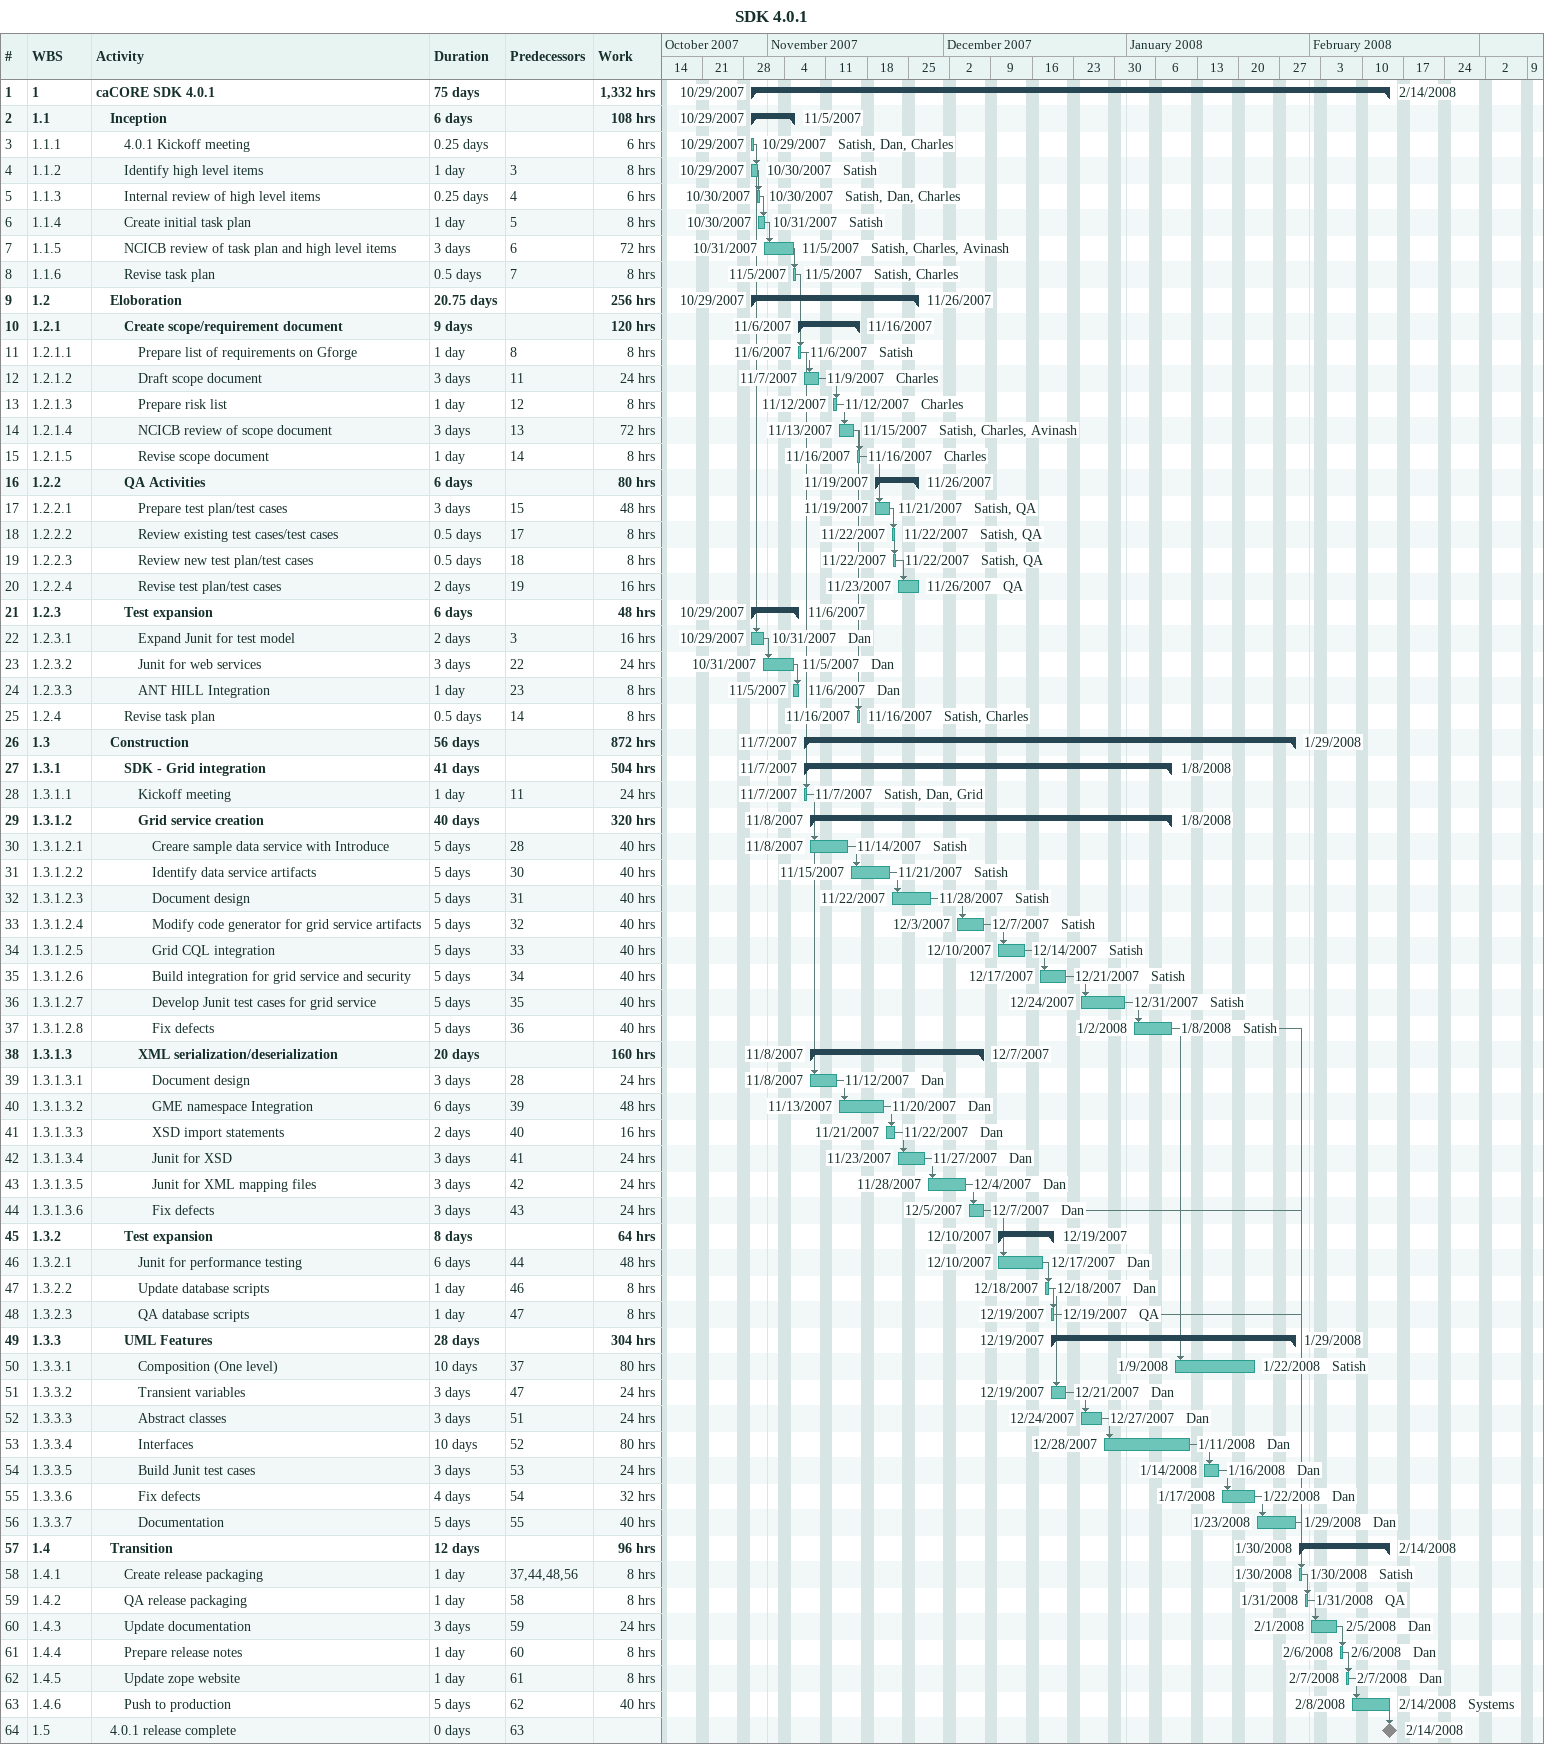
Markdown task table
SDK 4.0.1

| ID | WBS | Task | Duration | Start | Finish | Predecessors | Resources | Work (h) |
|---|---|---|---|---|---|---|---|---|
| 1 | 1 | **caCORE SDK 4.0.1** | 75d | 2007-10-29 | 2008-02-14 |  |  | 1332 |
| 2 | 1.1 | **Inception** | 6d | 2007-10-29 | 2007-11-05 |  |  | 108 |
| 3 | 1.1.1 | 4.0.1 Kickoff meeting | 0.25d | 2007-10-29 | 2007-10-29 |  | Satish, Dan, Charles | 6 |
| 4 | 1.1.2 | Identify high level items | 1d | 2007-10-29 | 2007-10-30 | 3 | Satish | 8 |
| 5 | 1.1.3 | Internal review of high level items | 0.25d | 2007-10-30 | 2007-10-30 | 4 | Satish, Dan, Charles | 6 |
| 6 | 1.1.4 | Create initial task plan | 1d | 2007-10-30 | 2007-10-31 | 5 | Satish | 8 |
| 7 | 1.1.5 | NCICB review of task plan and high level items | 3d | 2007-10-31 | 2007-11-05 | 6 | Satish, Charles, Avinash | 72 |
| 8 | 1.1.6 | Revise task plan | 0.5d | 2007-11-05 | 2007-11-05 | 7 | Satish, Charles | 8 |
| 9 | 1.2 | **Eloboration** | 20.75d | 2007-10-29 | 2007-11-26 |  |  | 256 |
| 10 | 1.2.1 | **Create scope/requirement document** | 9d | 2007-11-06 | 2007-11-16 |  |  | 120 |
| 11 | 1.2.1.1 | Prepare list of requirements on Gforge | 1d | 2007-11-06 | 2007-11-06 | 8 | Satish | 8 |
| 12 | 1.2.1.2 | Draft scope document | 3d | 2007-11-07 | 2007-11-09 | 11 | Charles | 24 |
| 13 | 1.2.1.3 | Prepare risk list | 1d | 2007-11-12 | 2007-11-12 | 12 | Charles | 8 |
| 14 | 1.2.1.4 | NCICB review of scope document | 3d | 2007-11-13 | 2007-11-15 | 13 | Satish, Charles, Avinash | 72 |
| 15 | 1.2.1.5 | Revise scope document | 1d | 2007-11-16 | 2007-11-16 | 14 | Charles | 8 |
| 16 | 1.2.2 | **QA Activities** | 6d | 2007-11-19 | 2007-11-26 |  |  | 80 |
| 17 | 1.2.2.1 | Prepare test plan/test cases | 3d | 2007-11-19 | 2007-11-21 | 15 | Satish, QA | 48 |
| 18 | 1.2.2.2 | Review existing test cases/test cases | 0.5d | 2007-11-22 | 2007-11-22 | 17 | Satish, QA | 8 |
| 19 | 1.2.2.3 | Review new test plan/test cases | 0.5d | 2007-11-22 | 2007-11-22 | 18 | Satish, QA | 8 |
| 20 | 1.2.2.4 | Revise test plan/test cases | 2d | 2007-11-23 | 2007-11-26 | 19 | QA | 16 |
| 21 | 1.2.3 | **Test expansion** | 6d | 2007-10-29 | 2007-11-06 |  |  | 48 |
| 22 | 1.2.3.1 | Expand Junit for test model | 2d | 2007-10-29 | 2007-10-31 | 3 | Dan | 16 |
| 23 | 1.2.3.2 | Junit for web services | 3d | 2007-10-31 | 2007-11-05 | 22 | Dan | 24 |
| 24 | 1.2.3.3 | ANT HILL Integration | 1d | 2007-11-05 | 2007-11-06 | 23 | Dan | 8 |
| 25 | 1.2.4 | Revise task plan | 0.5d | 2007-11-16 | 2007-11-16 | 14 | Satish, Charles | 8 |
| 26 | 1.3 | **Construction** | 56d | 2007-11-07 | 2008-01-29 |  |  | 872 |
| 27 | 1.3.1 | **SDK - Grid integration** | 41d | 2007-11-07 | 2008-01-08 |  |  | 504 |
| 28 | 1.3.1.1 | Kickoff meeting | 1d | 2007-11-07 | 2007-11-07 | 11 | Satish, Dan, Grid | 24 |
| 29 | 1.3.1.2 | **Grid service creation** | 40d | 2007-11-08 | 2008-01-08 |  |  | 320 |
| 30 | 1.3.1.2.1 | Creare sample data service with Introduce | 5d | 2007-11-08 | 2007-11-14 | 28 | Satish | 40 |
| 31 | 1.3.1.2.2 | Identify data service artifacts | 5d | 2007-11-15 | 2007-11-21 | 30 | Satish | 40 |
| 32 | 1.3.1.2.3 | Document design | 5d | 2007-11-22 | 2007-11-28 | 31 | Satish | 40 |
| 33 | 1.3.1.2.4 | Modify code generator for grid service artifacts | 5d | 2007-12-03 | 2007-12-07 | 32 | Satish | 40 |
| 34 | 1.3.1.2.5 | Grid CQL integration | 5d | 2007-12-10 | 2007-12-14 | 33 | Satish | 40 |
| 35 | 1.3.1.2.6 | Build integration for grid service and security | 5d | 2007-12-17 | 2007-12-21 | 34 | Satish | 40 |
| 36 | 1.3.1.2.7 | Develop Junit test cases for grid service | 5d | 2007-12-24 | 2007-12-31 | 35 | Satish | 40 |
| 37 | 1.3.1.2.8 | Fix defects | 5d | 2008-01-02 | 2008-01-08 | 36 | Satish | 40 |
| 38 | 1.3.1.3 | **XML serialization/deserialization** | 20d | 2007-11-08 | 2007-12-07 |  |  | 160 |
| 39 | 1.3.1.3.1 | Document design | 3d | 2007-11-08 | 2007-11-12 | 28 | Dan | 24 |
| 40 | 1.3.1.3.2 | GME namespace Integration | 6d | 2007-11-13 | 2007-11-20 | 39 | Dan | 48 |
| 41 | 1.3.1.3.3 | XSD import statements | 2d | 2007-11-21 | 2007-11-22 | 40 | Dan | 16 |
| 42 | 1.3.1.3.4 | Junit for XSD | 3d | 2007-11-23 | 2007-11-27 | 41 | Dan | 24 |
| 43 | 1.3.1.3.5 | Junit for XML mapping files | 3d | 2007-11-28 | 2007-12-04 | 42 | Dan | 24 |
| 44 | 1.3.1.3.6 | Fix defects | 3d | 2007-12-05 | 2007-12-07 | 43 | Dan | 24 |
| 45 | 1.3.2 | **Test expansion** | 8d | 2007-12-10 | 2007-12-19 |  |  | 64 |
| 46 | 1.3.2.1 | Junit for performance testing | 6d | 2007-12-10 | 2007-12-17 | 44 | Dan | 48 |
| 47 | 1.3.2.2 | Update database scripts | 1d | 2007-12-18 | 2007-12-18 | 46 | Dan | 8 |
| 48 | 1.3.2.3 | QA database scripts | 1d | 2007-12-19 | 2007-12-19 | 47 | QA | 8 |
| 49 | 1.3.3 | **UML Features** | 28d | 2007-12-19 | 2008-01-29 |  |  | 304 |
| 50 | 1.3.3.1 | Composition (One level) | 10d | 2008-01-09 | 2008-01-22 | 37 | Satish | 80 |
| 51 | 1.3.3.2 | Transient variables | 3d | 2007-12-19 | 2007-12-21 | 47 | Dan | 24 |
| 52 | 1.3.3.3 | Abstract classes | 3d | 2007-12-24 | 2007-12-27 | 51 | Dan | 24 |
| 53 | 1.3.3.4 | Interfaces | 10d | 2007-12-28 | 2008-01-11 | 52 | Dan | 80 |
| 54 | 1.3.3.5 | Build Junit test cases | 3d | 2008-01-14 | 2008-01-16 | 53 | Dan | 24 |
| 55 | 1.3.3.6 | Fix defects | 4d | 2008-01-17 | 2008-01-22 | 54 | Dan | 32 |
| 56 | 1.3.3.7 | Documentation | 5d | 2008-01-23 | 2008-01-29 | 55 | Dan | 40 |
| 57 | 1.4 | **Transition** | 12d | 2008-01-30 | 2008-02-14 |  |  | 96 |
| 58 | 1.4.1 | Create release packaging | 1d | 2008-01-30 | 2008-01-30 | 37, 44, 48, 56 | Satish | 8 |
| 59 | 1.4.2 | QA release packaging | 1d | 2008-01-31 | 2008-01-31 | 58 | QA | 8 |
| 60 | 1.4.3 | Update documentation | 3d | 2008-02-01 | 2008-02-05 | 59 | Dan | 24 |
| 61 | 1.4.4 | Prepare release notes | 1d | 2008-02-06 | 2008-02-06 | 60 | Dan | 8 |
| 62 | 1.4.5 | Update zope website | 1d | 2008-02-07 | 2008-02-07 | 61 | Dan | 8 |
| 63 | 1.4.6 | Push to production | 5d | 2008-02-08 | 2008-02-14 | 62 | Systems | 40 |
| 64 | 1.5 | 4.0.1 release complete | 0d | 2008-02-14 | 2008-02-14 | 63 |  |  |
